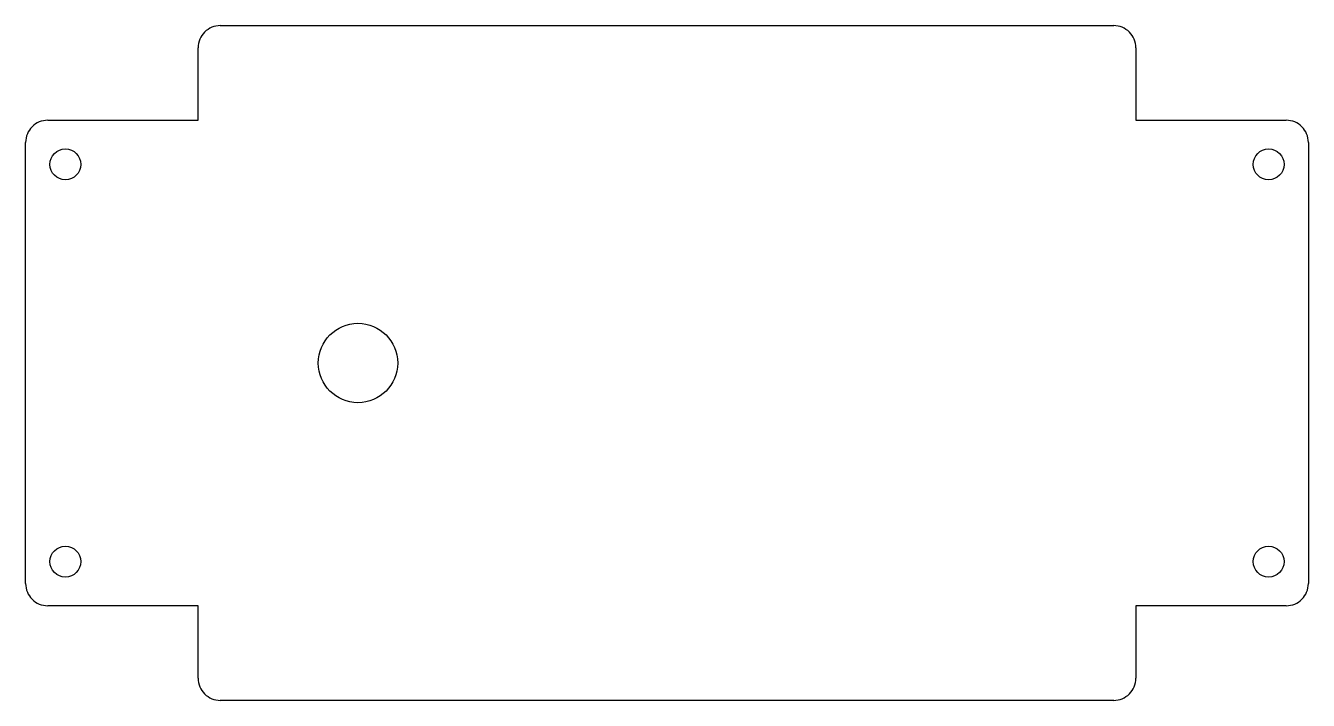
# Model space of a CAD drawing. Header units: metres. Extents: x -44 to 246, y -153 to 0.
import ezdxf

# ---------------------------------------------------------------- set-up
doc = ezdxf.new("R2010")
doc.units = ezdxf.units.M

msp = doc.modelspace()

# ---------------------------------------------------------------- linework, layer by layer
for p, q in [((0, 0), (202.4, 0)), ((0, 0), (0, 0)), ((-5, -21.44), (-5, -5)), ((207.4, -5), (207.4, -21.44)), ((-39.08, -21.44), (-5, -21.44)), ((207.4, -21.44), (241.48, -21.44)), ((-44.08, -126.44), (-44.08, -26.44)), ((246.48, -26.44), (246.48, -126.44)), ((-5, -131.44), (-39.08, -131.44)), ((-5, -147.88), (-5, -131.44)), ((241.48, -131.44), (207.4, -131.44)), ((207.4, -131.44), (207.4, -147.88)), ((202.4, -152.88), (0, -152.88))]:
    msp.add_line(p, q)
for centre, radius in [((-35.08, -31.44), 3.5), ((237.48, -31.44), 3.5), ((31.2, -76.44), 9), ((-35.08, -121.44), 3.5), ((237.48, -121.44), 3.5)]:
    msp.add_circle(centre, radius)
for centre, start, end in [((0, -5), 90, 135), ((202.4, -5), 405, 450), ((0, -5), 135, 180), ((202.4, -5), 360, 405), ((-39.08, -26.44), 135, 180), ((-39.08, -26.44), 90, 135), ((241.48, -26.44), 405, 450), ((241.48, -26.44), 360, 405), ((-39.08, -126.44), 180, 225), ((241.48, -126.44), 315, 360), ((-39.08, -126.44), 225, 270), ((241.48, -126.44), 270, 315), ((0, -147.88), 180, 225), ((202.4, -147.88), 315, 360), ((0, -147.88), 225, 270), ((202.4, -147.88), 270, 315)]:
    msp.add_arc(centre, 5, start, end)

doc.saveas('drawing.dxf')
